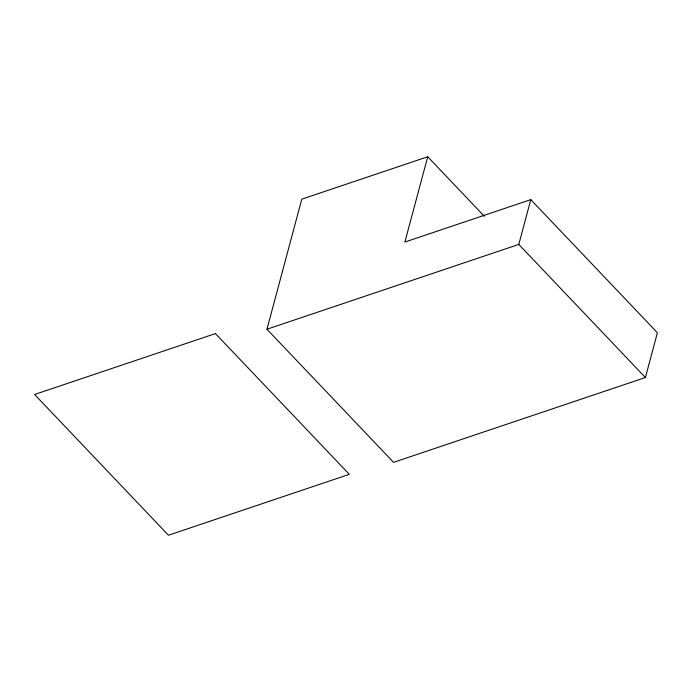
<?xml version="1.0" encoding="UTF-8"?>
<svg xmlns="http://www.w3.org/2000/svg" width="692" height="692" viewBox="0 0 692 692"><rect width="100%" height="100%" fill="white"/><g stroke="black" fill="none" stroke-linecap="round" stroke-linejoin="round"><path stroke-width="1.04" d="M427.725 156.764L404.872 242.044L530.799 199.633L657.4 332.748L645.402 377.529L393.558 462.342L266.956 329.228L301.798 199.175L427.725 156.764L484.322 216.276M266.956 329.228L518.801 244.414L530.799 199.633M518.801 244.414L645.402 377.529M215.446 333.587L34.6 394.492L168.459 535.236L349.304 474.331L215.446 333.587"/></g></svg>
